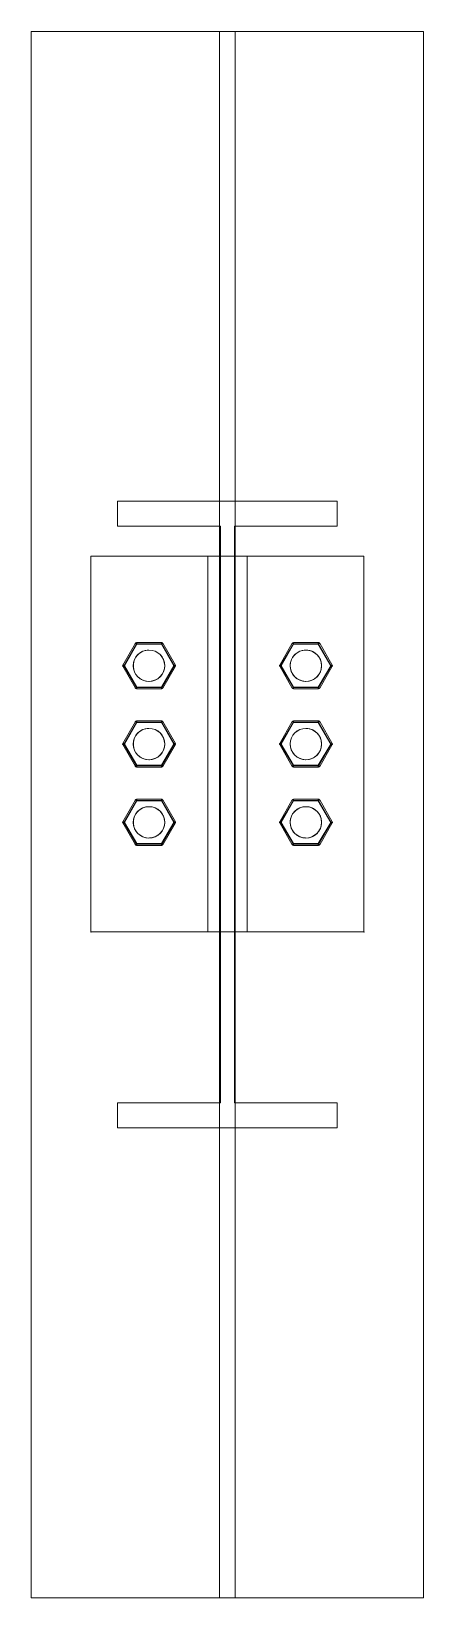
# Model space of a CAD drawing. Header units: inches. Extents: x 656 to 906, y -24 to 976.
import ezdxf

# ---------------------------------------------------------------- set-up
doc = ezdxf.new("R2010")
doc.units = ezdxf.units.IN
doc.header["$MEASUREMENT"] = 0

# ---------------------------------------------------------------- blocks, each defined once
blk = doc.blocks.new('A$C27BF5796')
at = {"color": 0, "linetype": 'Continuous', "lineweight": 0, "extrusion": (0, 1, 0)}
for p, q in [((267.3, 811.5), (17.3, 811.5)), ((17.3, 811.5), (17.3, -188.5)), ((17.3, 811.5), (267.3, 811.5)), ((17.3, -188.5), (17.3, 811.5)), ((137.3, 811.5), (137.3, -188.5)), ((137.3, -188.5), (137.3, 811.5)), ((147.3, 811.5), (147.3, -188.5)), ((147.3, -188.5), (147.3, 811.5)), ((267.3, -188.5), (267.3, 811.5)), ((267.3, 811.5), (267.3, -188.5)), ((212.3, 511.5), (72.3, 511.5)), ((72.3, 511.5), (72.3, 495.5)), ((72.3, 511.5), (212.3, 511.5)), ((72.3, 495.5), (72.3, 511.5)), ((212.3, 495.5), (212.3, 511.5)), ((212.3, 511.5), (212.3, 495.5)), ((72.3, 495.5), (137.9, 495.5)), ((137.9, 495.5), (72.3, 495.5)), ((137.9, 495.5), (137.9, 127.5)), ((137.9, 127.5), (137.9, 495.5)), ((146.8, 127.5), (146.8, 495.5)), ((146.8, 495.5), (212.3, 495.5)), ((212.3, 495.5), (146.8, 495.5)), ((146.8, 495.5), (146.8, 127.5)), ((55.3, 236.6), (55.3, 476.5)), ((129.9, 476.5), (55.3, 476.5)), ((55.3, 476.5), (129.9, 476.5)), ((55.3, 236.6), (55.3, 476.5)), ((129.9, 476.5), (129.9, 236.5)), ((129.9, 476.5), (137.9, 476.5)), ((129.9, 476.5), (137.9, 476.5)), ((129.9, 236.5), (129.9, 476.5)), ((146.8, 476.5), (137.9, 476.5)), ((146.8, 476.5), (137.9, 476.5)), ((146.8, 476.5), (154.8, 476.5)), ((146.8, 476.5), (154.8, 476.5)), ((229.3, 476.5), (154.8, 476.5)), ((154.8, 476.5), (229.3, 476.5)), ((154.8, 236.5), (154.8, 476.5)), ((154.8, 476.5), (154.8, 236.5)), ((229.3, 236.6), (229.3, 476.5)), ((229.3, 476.5), (229.3, 236.6)), ((75.6, 406.9), (83.6, 420.9)), ((83.6, 420.9), (75.6, 406.9)), ((84.3, 420.5), (76.2, 406.5)), ((76.2, 406.5), (84.3, 420.5)), ((84.5, 420.2), (76.6, 406.5)), ((76.6, 406.5), (84.5, 420.2)), ((84.5, 420.2), (83.5, 420.7)), ((83.5, 420.7), (84.5, 420.2)), ((83.6, 420.9), (84.3, 420.5)), ((84.3, 420.5), (83.6, 420.9)), ((84.3, 420.5), (84.3, 421.3)), ((84.3, 421.3), (100.4, 421.3)), ((100.4, 421.3), (84.3, 421.3)), ((84.3, 421.3), (84.3, 420.5)), ((100.4, 420.5), (84.3, 420.5)), ((84.3, 420.5), (100.4, 420.5)), ((84.5, 421.3), (84.5, 420.2)), ((84.5, 420.2), (84.5, 421.3)), ((100.2, 420.2), (84.5, 420.2)), ((84.5, 420.2), (100.2, 420.2)), ((100.2, 420.2), (100.2, 421.3)), ((100.2, 421.3), (100.2, 420.2)), ((100.2, 420.2), (101.2, 420.7)), ((101.2, 420.7), (100.2, 420.2)), ((108.1, 406.5), (100.2, 420.2)), ((100.2, 420.2), (108.1, 406.5)), ((100.4, 421.3), (100.4, 420.5)), ((100.4, 420.5), (100.4, 421.3)), ((100.4, 420.5), (101.1, 420.9)), ((101.1, 420.9), (100.4, 420.5)), ((108.5, 406.5), (100.4, 420.5)), ((100.4, 420.5), (108.5, 406.5)), ((101.1, 420.9), (109.1, 406.9)), ((109.1, 406.9), (101.1, 420.9)), ((183.6, 420.9), (175.6, 406.9)), ((175.6, 406.9), (183.6, 420.9)), ((176.2, 406.5), (184.3, 420.5)), ((184.3, 420.5), (176.2, 406.5)), ((176.6, 406.5), (184.5, 420.2)), ((184.5, 420.2), (176.6, 406.5)), ((183.5, 420.7), (184.5, 420.2)), ((184.5, 420.2), (183.5, 420.7)), ((184.3, 420.5), (183.6, 420.9)), ((183.6, 420.9), (184.3, 420.5)), ((200.4, 421.3), (184.3, 421.3)), ((184.3, 421.3), (184.3, 420.5)), ((184.3, 421.3), (200.4, 421.3)), ((184.3, 420.5), (184.3, 421.3)), ((184.3, 420.5), (200.4, 420.5)), ((200.4, 420.5), (184.3, 420.5)), ((184.5, 420.2), (184.5, 421.3)), ((184.5, 421.3), (184.5, 420.2)), ((184.5, 420.2), (200.2, 420.2)), ((200.2, 420.2), (184.5, 420.2)), ((200.2, 421.3), (200.2, 420.2)), ((200.2, 420.2), (200.2, 421.3)), ((200.2, 420.2), (201.2, 420.7)), ((201.2, 420.7), (200.2, 420.2)), ((200.2, 420.2), (208.1, 406.5)), ((208.1, 406.5), (200.2, 420.2)), ((200.4, 420.5), (200.4, 421.3)), ((200.4, 421.3), (200.4, 420.5)), ((201.1, 420.9), (200.4, 420.5)), ((200.4, 420.5), (201.1, 420.9)), ((200.4, 420.5), (208.5, 406.5)), ((208.5, 406.5), (200.4, 420.5)), ((209.1, 406.9), (201.1, 420.9)), ((201.1, 420.9), (209.1, 406.9)), ((75.6, 406.9), (76.2, 406.5)), ((76.2, 406.5), (75.6, 406.9)), ((76.2, 406.5), (75.6, 406.2)), ((75.6, 406.2), (76.2, 406.5)), ((83.6, 392.2), (75.6, 406.2)), ((75.6, 406.2), (83.6, 392.2)), ((75.7, 407.1), (76.6, 406.5)), ((76.6, 406.5), (75.7, 407.1)), ((75.7, 406), (76.6, 406.5)), ((76.6, 406.5), (75.7, 406)), ((76.2, 406.5), (84.3, 392.6)), ((84.3, 392.6), (76.2, 406.5)), ((76.6, 406.5), (84.5, 392.9)), ((84.5, 392.9), (76.6, 406.5)), ((100.2, 392.9), (108.1, 406.5)), ((108.1, 406.5), (100.2, 392.9)), ((100.4, 392.6), (108.5, 406.5)), ((108.5, 406.5), (100.4, 392.6)), ((109.1, 406.2), (101.1, 392.2)), ((101.1, 392.2), (109.1, 406.2)), ((108.1, 406.5), (109, 407.1)), ((109, 407.1), (108.1, 406.5)), ((109, 406), (108.1, 406.5)), ((108.1, 406.5), (109, 406)), ((109.1, 406.9), (108.5, 406.5)), ((108.5, 406.5), (109.1, 406.9)), ((108.5, 406.5), (109.1, 406.2)), ((109.1, 406.2), (108.5, 406.5)), ((175.6, 406.9), (176.2, 406.5)), ((176.2, 406.5), (175.6, 406.9)), ((176.2, 406.5), (175.6, 406.2)), ((175.6, 406.2), (176.2, 406.5)), ((175.6, 406.2), (183.6, 392.2)), ((183.6, 392.2), (175.6, 406.2)), ((176.6, 406.5), (175.7, 407.1)), ((175.7, 407.1), (176.6, 406.5)), ((176.6, 406.5), (175.7, 406)), ((175.7, 406), (176.6, 406.5)), ((184.3, 392.6), (176.2, 406.5)), ((176.2, 406.5), (184.3, 392.6)), ((184.5, 392.9), (176.6, 406.5)), ((176.6, 406.5), (184.5, 392.9)), ((208.1, 406.5), (200.2, 392.9)), ((200.2, 392.9), (208.1, 406.5)), ((208.5, 406.5), (200.4, 392.6)), ((200.4, 392.6), (208.5, 406.5)), ((201.1, 392.2), (209.1, 406.2)), ((209.1, 406.2), (201.1, 392.2)), ((208.1, 406.5), (209, 407.1)), ((209, 407.1), (208.1, 406.5)), ((209, 406), (208.1, 406.5)), ((208.1, 406.5), (209, 406)), ((208.5, 406.5), (209.1, 406.9)), ((209.1, 406.9), (208.5, 406.5)), ((209.1, 406.2), (208.5, 406.5)), ((208.5, 406.5), (209.1, 406.2)), ((84.5, 392.9), (83.5, 392.3)), ((83.5, 392.3), (84.5, 392.9)), ((84.3, 392.6), (83.6, 392.2)), ((83.6, 392.2), (84.3, 392.6)), ((84.3, 392.6), (100.4, 392.6)), ((84.3, 391.8), (84.3, 392.6)), ((84.3, 392.6), (84.3, 391.8)), ((100.4, 392.6), (84.3, 392.6)), ((100.4, 391.8), (84.3, 391.8)), ((84.3, 391.8), (100.4, 391.8)), ((84.5, 392.9), (100.2, 392.9)), ((84.5, 391.8), (84.5, 392.9)), ((84.5, 392.9), (84.5, 391.8)), ((100.2, 392.9), (84.5, 392.9)), ((100.2, 392.9), (100.2, 391.8)), ((100.2, 392.9), (101.2, 392.3)), ((100.2, 391.8), (100.2, 392.9)), ((101.2, 392.3), (100.2, 392.9)), ((100.4, 392.6), (100.4, 391.8)), ((101.1, 392.2), (100.4, 392.6)), ((100.4, 392.6), (101.1, 392.2)), ((100.4, 391.8), (100.4, 392.6)), ((183.5, 392.3), (184.5, 392.9)), ((184.5, 392.9), (183.5, 392.3)), ((183.6, 392.2), (184.3, 392.6)), ((184.3, 392.6), (183.6, 392.2)), ((184.3, 392.6), (184.3, 391.8)), ((200.4, 392.6), (184.3, 392.6)), ((184.3, 392.6), (200.4, 392.6)), ((184.3, 391.8), (184.3, 392.6)), ((184.3, 391.8), (200.4, 391.8)), ((200.4, 391.8), (184.3, 391.8)), ((200.2, 392.9), (184.5, 392.9)), ((184.5, 392.9), (184.5, 391.8)), ((184.5, 392.9), (200.2, 392.9)), ((184.5, 391.8), (184.5, 392.9)), ((200.2, 391.8), (200.2, 392.9)), ((200.2, 392.9), (201.2, 392.3)), ((200.2, 392.9), (200.2, 391.8)), ((201.2, 392.3), (200.2, 392.9)), ((200.4, 391.8), (200.4, 392.6)), ((200.4, 392.6), (201.1, 392.2)), ((201.1, 392.2), (200.4, 392.6)), ((200.4, 392.6), (200.4, 391.8)), ((83.6, 370.9), (75.6, 356.9)), ((75.6, 356.9), (83.6, 370.9)), ((76.2, 356.5), (84.3, 370.5)), ((84.3, 370.5), (76.2, 356.5)), ((84.5, 370.2), (76.6, 356.5)), ((76.6, 356.5), (84.5, 370.2)), ((83.5, 370.7), (84.5, 370.2)), ((84.5, 370.2), (83.5, 370.7)), ((84.3, 370.5), (83.6, 370.9)), ((83.6, 370.9), (84.3, 370.5)), ((100.4, 371.3), (84.3, 371.3)), ((84.3, 371.3), (84.3, 370.5)), ((84.3, 371.3), (100.4, 371.3)), ((84.3, 370.5), (84.3, 371.3)), ((84.3, 370.5), (100.4, 370.5)), ((100.4, 370.5), (84.3, 370.5)), ((84.5, 370.2), (84.5, 371.3)), ((84.5, 371.3), (84.5, 370.2)), ((100.2, 370.2), (84.5, 370.2)), ((84.5, 370.2), (100.2, 370.2)), ((100.2, 371.3), (100.2, 370.2)), ((100.2, 370.2), (100.2, 371.3)), ((100.2, 370.2), (101.2, 370.7)), ((101.2, 370.7), (100.2, 370.2)), ((108.1, 356.5), (100.2, 370.2)), ((100.2, 370.2), (108.1, 356.5)), ((100.4, 370.5), (100.4, 371.3)), ((100.4, 371.3), (100.4, 370.5)), ((101.1, 370.9), (100.4, 370.5)), ((100.4, 370.5), (101.1, 370.9)), ((100.4, 370.5), (108.5, 356.5)), ((108.5, 356.5), (100.4, 370.5)), ((109.1, 356.9), (101.1, 370.9)), ((101.1, 370.9), (109.1, 356.9)), ((183.6, 370.9), (175.6, 356.9)), ((175.6, 356.9), (183.6, 370.9)), ((176.2, 356.5), (184.3, 370.5)), ((184.3, 370.5), (176.2, 356.5)), ((184.5, 370.2), (176.6, 356.5)), ((176.6, 356.5), (184.5, 370.2)), ((184.5, 370.2), (183.5, 370.7)), ((183.5, 370.7), (184.5, 370.2)), ((184.3, 370.5), (183.6, 370.9)), ((183.6, 370.9), (184.3, 370.5)), ((200.4, 371.3), (184.3, 371.3)), ((184.3, 371.3), (184.3, 370.5)), ((184.3, 371.3), (200.4, 371.3)), ((184.3, 370.5), (184.3, 371.3)), ((184.3, 370.5), (200.4, 370.5)), ((200.4, 370.5), (184.3, 370.5)), ((184.5, 370.2), (184.5, 371.3)), ((184.5, 371.3), (184.5, 370.2)), ((200.2, 370.2), (184.5, 370.2)), ((184.5, 370.2), (200.2, 370.2)), ((200.2, 371.3), (200.2, 370.2)), ((200.2, 370.2), (200.2, 371.3)), ((201.2, 370.7), (200.2, 370.2)), ((200.2, 370.2), (201.2, 370.7)), ((208.1, 356.5), (200.2, 370.2)), ((200.2, 370.2), (208.1, 356.5)), ((200.4, 370.5), (200.4, 371.3)), ((200.4, 371.3), (200.4, 370.5)), ((201.1, 370.9), (200.4, 370.5)), ((200.4, 370.5), (201.1, 370.9)), ((200.4, 370.5), (208.5, 356.5)), ((208.5, 356.5), (200.4, 370.5)), ((209.1, 356.9), (201.1, 370.9)), ((201.1, 370.9), (209.1, 356.9)), ((75.6, 356.9), (76.2, 356.5)), ((76.2, 356.5), (75.6, 356.9)), ((76.2, 356.5), (75.6, 356.2)), ((75.6, 356.2), (76.2, 356.5)), ((75.6, 356.2), (83.6, 342.2)), ((83.6, 342.2), (75.6, 356.2)), ((75.7, 357.1), (76.6, 356.5)), ((76.6, 356.5), (75.7, 357.1)), ((76.6, 356.5), (75.7, 356)), ((75.7, 356), (76.6, 356.5)), ((84.3, 342.6), (76.2, 356.5)), ((76.2, 356.5), (84.3, 342.6)), ((76.6, 356.5), (84.5, 342.9)), ((84.5, 342.9), (76.6, 356.5)), ((100.2, 342.9), (108.1, 356.5)), ((108.1, 356.5), (100.2, 342.9)), ((108.5, 356.5), (100.4, 342.6)), ((100.4, 342.6), (108.5, 356.5)), ((101.1, 342.2), (109.1, 356.2)), ((109.1, 356.2), (101.1, 342.2)), ((109, 357.1), (108.1, 356.5)), ((108.1, 356.5), (109, 357.1)), ((109, 356), (108.1, 356.5)), ((108.1, 356.5), (109, 356)), ((108.5, 356.5), (109.1, 356.9)), ((109.1, 356.9), (108.5, 356.5)), ((109.1, 356.2), (108.5, 356.5)), ((108.5, 356.5), (109.1, 356.2)), ((175.6, 356.9), (176.2, 356.5)), ((176.2, 356.5), (175.6, 356.9)), ((176.2, 356.5), (175.6, 356.2)), ((175.6, 356.2), (176.2, 356.5)), ((175.6, 356.2), (183.6, 342.2)), ((183.6, 342.2), (175.6, 356.2)), ((176.6, 356.5), (175.7, 357.1)), ((175.7, 357.1), (176.6, 356.5)), ((176.6, 356.5), (175.7, 356)), ((175.7, 356), (176.6, 356.5)), ((184.3, 342.6), (176.2, 356.5)), ((176.2, 356.5), (184.3, 342.6)), ((176.6, 356.5), (184.5, 342.9)), ((184.5, 342.9), (176.6, 356.5)), ((200.2, 342.9), (208.1, 356.5)), ((208.1, 356.5), (200.2, 342.9)), ((208.5, 356.5), (200.4, 342.6)), ((200.4, 342.6), (208.5, 356.5)), ((201.1, 342.2), (209.1, 356.2)), ((209.1, 356.2), (201.1, 342.2)), ((208.1, 356.5), (209, 357.1)), ((209, 357.1), (208.1, 356.5)), ((209, 356), (208.1, 356.5)), ((208.1, 356.5), (209, 356)), ((208.5, 356.5), (209.1, 356.9)), ((209.1, 356.9), (208.5, 356.5)), ((209.1, 356.2), (208.5, 356.5)), ((208.5, 356.5), (209.1, 356.2)), ((83.5, 342.3), (84.5, 342.9)), ((84.5, 342.9), (83.5, 342.3)), ((83.6, 342.2), (84.3, 342.6)), ((84.3, 342.6), (83.6, 342.2)), ((84.3, 342.6), (84.3, 341.8)), ((100.4, 342.6), (84.3, 342.6)), ((84.3, 341.8), (84.3, 342.6)), ((84.3, 342.6), (100.4, 342.6)), ((84.3, 341.8), (100.4, 341.8)), ((100.4, 341.8), (84.3, 341.8)), ((84.5, 342.9), (84.5, 341.8)), ((84.5, 342.9), (100.2, 342.9)), ((84.5, 341.8), (84.5, 342.9)), ((100.2, 342.9), (84.5, 342.9)), ((100.2, 342.9), (101.2, 342.3)), ((100.2, 341.8), (100.2, 342.9)), ((101.2, 342.3), (100.2, 342.9)), ((100.2, 342.9), (100.2, 341.8)), ((100.4, 342.6), (101.1, 342.2)), ((100.4, 341.8), (100.4, 342.6)), ((100.4, 342.6), (100.4, 341.8)), ((101.1, 342.2), (100.4, 342.6)), ((183.5, 342.3), (184.5, 342.9)), ((184.5, 342.9), (183.5, 342.3)), ((183.6, 342.2), (184.3, 342.6)), ((184.3, 342.6), (183.6, 342.2)), ((184.3, 342.6), (184.3, 341.8)), ((200.4, 342.6), (184.3, 342.6)), ((184.3, 342.6), (200.4, 342.6)), ((184.3, 341.8), (184.3, 342.6)), ((184.3, 341.8), (200.4, 341.8)), ((200.4, 341.8), (184.3, 341.8)), ((184.5, 342.9), (200.2, 342.9)), ((184.5, 341.8), (184.5, 342.9)), ((184.5, 342.9), (184.5, 341.8)), ((200.2, 342.9), (184.5, 342.9)), ((200.2, 341.8), (200.2, 342.9)), ((200.2, 342.9), (201.2, 342.3)), ((201.2, 342.3), (200.2, 342.9)), ((200.2, 342.9), (200.2, 341.8)), ((200.4, 341.8), (200.4, 342.6)), ((200.4, 342.6), (201.1, 342.2)), ((201.1, 342.2), (200.4, 342.6)), ((200.4, 342.6), (200.4, 341.8)), ((75.6, 306.9), (83.6, 320.9)), ((83.6, 320.9), (75.6, 306.9)), ((84.3, 320.5), (76.2, 306.5)), ((76.2, 306.5), (84.3, 320.5)), ((84.5, 320.2), (76.6, 306.5)), ((76.6, 306.5), (84.5, 320.2)), ((84.5, 320.2), (83.5, 320.7)), ((83.5, 320.7), (84.5, 320.2)), ((83.6, 320.9), (84.3, 320.5)), ((84.3, 320.5), (83.6, 320.9)), ((84.3, 320.5), (84.3, 321.3)), ((84.3, 321.3), (100.4, 321.3)), ((100.4, 321.3), (84.3, 321.3)), ((84.3, 321.3), (84.3, 320.5)), ((100.4, 320.5), (84.3, 320.5)), ((84.3, 320.5), (100.4, 320.5)), ((84.5, 320.2), (84.5, 321.3)), ((84.5, 321.3), (84.5, 320.2)), ((100.2, 320.2), (84.5, 320.2)), ((84.5, 320.2), (100.2, 320.2)), ((100.2, 321.3), (100.2, 320.2)), ((100.2, 320.2), (100.2, 321.3)), ((100.2, 320.2), (101.2, 320.7)), ((101.2, 320.7), (100.2, 320.2)), ((108.1, 306.5), (100.2, 320.2)), ((100.2, 320.2), (108.1, 306.5)), ((100.4, 321.3), (100.4, 320.5)), ((100.4, 320.5), (100.4, 321.3)), ((100.4, 320.5), (101.1, 320.9)), ((101.1, 320.9), (100.4, 320.5)), ((108.5, 306.5), (100.4, 320.5)), ((100.4, 320.5), (108.5, 306.5)), ((101.1, 320.9), (109.1, 306.9)), ((109.1, 306.9), (101.1, 320.9)), ((183.6, 320.9), (175.6, 306.9)), ((175.6, 306.9), (183.6, 320.9)), ((176.2, 306.5), (184.3, 320.5)), ((184.3, 320.5), (176.2, 306.5)), ((184.5, 320.2), (176.6, 306.5)), ((176.6, 306.5), (184.5, 320.2)), ((184.5, 320.2), (183.5, 320.7)), ((183.5, 320.7), (184.5, 320.2)), ((184.3, 320.5), (183.6, 320.9)), ((183.6, 320.9), (184.3, 320.5)), ((200.4, 321.3), (184.3, 321.3)), ((184.3, 321.3), (184.3, 320.5)), ((184.3, 321.3), (200.4, 321.3)), ((184.3, 320.5), (184.3, 321.3)), ((184.3, 320.5), (200.4, 320.5)), ((200.4, 320.5), (184.3, 320.5)), ((184.5, 320.2), (184.5, 321.3)), ((184.5, 321.3), (184.5, 320.2)), ((200.2, 320.2), (184.5, 320.2)), ((184.5, 320.2), (200.2, 320.2)), ((200.2, 321.3), (200.2, 320.2)), ((200.2, 320.2), (200.2, 321.3)), ((201.2, 320.7), (200.2, 320.2)), ((200.2, 320.2), (201.2, 320.7)), ((208.1, 306.5), (200.2, 320.2)), ((200.2, 320.2), (208.1, 306.5)), ((200.4, 320.5), (200.4, 321.3)), ((200.4, 321.3), (200.4, 320.5)), ((201.1, 320.9), (200.4, 320.5)), ((200.4, 320.5), (201.1, 320.9)), ((200.4, 320.5), (208.5, 306.5)), ((208.5, 306.5), (200.4, 320.5)), ((209.1, 306.9), (201.1, 320.9)), ((201.1, 320.9), (209.1, 306.9)), ((76.2, 306.5), (75.6, 306.9)), ((75.6, 306.9), (76.2, 306.5)), ((75.6, 306.2), (76.2, 306.5)), ((76.2, 306.5), (75.6, 306.2)), ((83.6, 292.2), (75.6, 306.2)), ((75.6, 306.2), (83.6, 292.2)), ((75.7, 307.1), (76.6, 306.5)), ((76.6, 306.5), (75.7, 307.1)), ((75.7, 306), (76.6, 306.5)), ((76.6, 306.5), (75.7, 306)), ((76.2, 306.5), (84.3, 292.6)), ((84.3, 292.6), (76.2, 306.5)), ((76.6, 306.5), (84.5, 292.9)), ((84.5, 292.9), (76.6, 306.5)), ((100.2, 292.9), (108.1, 306.5)), ((108.1, 306.5), (100.2, 292.9)), ((100.4, 292.6), (108.5, 306.5)), ((108.5, 306.5), (100.4, 292.6)), ((109.1, 306.2), (101.1, 292.2)), ((101.1, 292.2), (109.1, 306.2)), ((109, 307.1), (108.1, 306.5)), ((108.1, 306.5), (109, 307.1)), ((108.1, 306.5), (109, 306)), ((109, 306), (108.1, 306.5)), ((109.1, 306.9), (108.5, 306.5)), ((108.5, 306.5), (109.1, 306.9)), ((108.5, 306.5), (109.1, 306.2)), ((109.1, 306.2), (108.5, 306.5)), ((175.6, 306.9), (176.2, 306.5)), ((176.2, 306.5), (175.6, 306.9)), ((176.2, 306.5), (175.6, 306.2)), ((175.6, 306.2), (176.2, 306.5)), ((175.6, 306.2), (183.6, 292.2)), ((183.6, 292.2), (175.6, 306.2)), ((175.7, 307.1), (176.6, 306.5)), ((176.6, 306.5), (175.7, 307.1)), ((176.6, 306.5), (175.7, 306)), ((175.7, 306), (176.6, 306.5)), ((184.3, 292.6), (176.2, 306.5)), ((176.2, 306.5), (184.3, 292.6)), ((176.6, 306.5), (184.5, 292.9)), ((184.5, 292.9), (176.6, 306.5)), ((200.2, 292.9), (208.1, 306.5)), ((208.1, 306.5), (200.2, 292.9)), ((208.5, 306.5), (200.4, 292.6)), ((200.4, 292.6), (208.5, 306.5)), ((201.1, 292.2), (209.1, 306.2)), ((209.1, 306.2), (201.1, 292.2)), ((208.1, 306.5), (209, 307.1)), ((209, 307.1), (208.1, 306.5)), ((209, 306), (208.1, 306.5)), ((208.1, 306.5), (209, 306)), ((208.5, 306.5), (209.1, 306.9)), ((209.1, 306.9), (208.5, 306.5)), ((209.1, 306.2), (208.5, 306.5)), ((208.5, 306.5), (209.1, 306.2)), ((84.5, 292.9), (83.5, 292.3)), ((83.5, 292.3), (84.5, 292.9)), ((84.3, 292.6), (83.6, 292.2)), ((83.6, 292.2), (84.3, 292.6)), ((84.3, 291.8), (84.3, 292.6)), ((84.3, 292.6), (100.4, 292.6)), ((84.3, 292.6), (84.3, 291.8)), ((100.4, 292.6), (84.3, 292.6)), ((100.4, 291.8), (84.3, 291.8)), ((84.3, 291.8), (100.4, 291.8)), ((84.5, 292.9), (100.2, 292.9)), ((84.5, 291.8), (84.5, 292.9)), ((84.5, 292.9), (84.5, 291.8)), ((100.2, 292.9), (84.5, 292.9)), ((100.2, 292.9), (100.2, 291.8)), ((100.2, 292.9), (101.2, 292.3)), ((100.2, 291.8), (100.2, 292.9)), ((101.2, 292.3), (100.2, 292.9)), ((100.4, 292.6), (100.4, 291.8)), ((101.1, 292.2), (100.4, 292.6)), ((100.4, 292.6), (101.1, 292.2)), ((100.4, 291.8), (100.4, 292.6)), ((183.5, 292.3), (184.5, 292.9)), ((184.5, 292.9), (183.5, 292.3)), ((183.6, 292.2), (184.3, 292.6)), ((184.3, 292.6), (183.6, 292.2)), ((184.3, 292.6), (184.3, 291.8)), ((200.4, 292.6), (184.3, 292.6)), ((184.3, 291.8), (184.3, 292.6)), ((184.3, 292.6), (200.4, 292.6)), ((184.3, 291.8), (200.4, 291.8)), ((200.4, 291.8), (184.3, 291.8)), ((184.5, 292.9), (184.5, 291.8)), ((184.5, 292.9), (200.2, 292.9)), ((184.5, 291.8), (184.5, 292.9)), ((200.2, 292.9), (184.5, 292.9)), ((201.2, 292.3), (200.2, 292.9)), ((200.2, 291.8), (200.2, 292.9)), ((200.2, 292.9), (201.2, 292.3)), ((200.2, 292.9), (200.2, 291.8)), ((200.4, 292.6), (201.1, 292.2)), ((200.4, 291.8), (200.4, 292.6)), ((201.1, 292.2), (200.4, 292.6)), ((200.4, 292.6), (200.4, 291.8)), ((55.3, 236.4), (55.3, 236.6)), ((55.3, 236.6), (55.3, 236.4)), ((55.3, 236.5), (55.4, 236.5)), ((55.3, 236.5), (55.4, 236.5)), ((129.9, 236.5), (55.4, 236.5)), ((55.4, 236.5), (129.9, 236.5)), ((55.4, 236.5), (55.4, 236.5)), ((129.9, 236.5), (137.9, 236.5)), ((137.9, 236.5), (129.9, 236.5)), ((137.9, 236.5), (146.8, 236.5)), ((137.9, 236.5), (146.8, 236.5)), ((146.8, 236.5), (154.8, 236.5)), ((154.8, 236.5), (146.8, 236.5)), ((154.8, 236.5), (229.2, 236.5)), ((229.2, 236.5), (154.8, 236.5)), ((229.2, 236.5), (229.3, 236.5)), ((229.2, 236.5), (229.3, 236.5)), ((229.3, 236.4), (229.3, 236.6)), ((229.3, 236.6), (229.3, 236.4)), ((229.3, 236.5), (229.3, 236.5)), ((72.3, 127.5), (72.3, 111.5)), ((137.9, 127.5), (72.3, 127.5)), ((72.3, 127.5), (137.9, 127.5)), ((72.3, 111.5), (72.3, 127.5)), ((212.3, 127.5), (146.8, 127.5)), ((146.8, 127.5), (212.3, 127.5)), ((212.3, 111.5), (212.3, 127.5)), ((212.3, 127.5), (212.3, 111.5)), ((72.3, 111.5), (212.3, 111.5)), ((212.3, 111.5), (72.3, 111.5)), ((267.3, -188.5), (17.3, -188.5)), ((267.3, -188.5), (17.3, -188.5))]:
    blk.add_line(p, q, dxfattribs=at)
at = {"color": 0, "linetype": 'Continuous', "lineweight": 0}
for centre in [(92.3, 406.5), (192.3, 406.5), (92.3, 356.5), (192.3, 356.5), (192.3, 356.5), (92.3, 306.5), (192.3, 306.5)]:
    blk.add_circle(centre, 10, dxfattribs=at)
for centre, radius, start, end in [((84.5, 420.2), 1.06, 90, 150), ((84.5, 420.2), 1.06, 90, 150), ((84.3, 420.5), 0.735, 90, 150), ((84.3, 420.5), 0.735, 90, 150), ((100.2, 420.2), 1.06, 30, 90), ((100.2, 420.2), 1.06, 30, 90), ((100.4, 420.5), 0.735, 30, 90), ((100.4, 420.5), 0.735, 30, 90), ((184.5, 420.2), 1.06, 90, 150), ((184.5, 420.2), 1.06, 90, 150), ((184.3, 420.5), 0.735, 90, 150), ((184.3, 420.5), 0.735, 134.179, 150), ((184.3, 420.5), 0.735, 90, 134.179), ((200.2, 420.2), 1.06, 30, 90), ((200.2, 420.2), 1.06, 30, 90), ((200.4, 420.5), 0.735, 30, 90), ((200.4, 420.5), 0.735, 68.3533, 90), ((200.4, 420.5), 0.735, 30, 68.3533), ((92.3, 406.5), 10, 90, 270), ((92.3, 406.5), 10, 118.8216, 270), ((92.3, 406.5), 10, 118.8216, 270), ((92.3, 406.5), 10, 90, 118.8216), ((92.3, 406.5), 10, 270, 90), ((92.3, 406.5), 10, 271.6223, 90), ((192.3, 406.5), 10, 90, 270), ((192.3, 406.5), 10, 90, 268.3777), ((192.3, 406.5), 10, 61.1784, 268.3777), ((192.3, 406.5), 10, 270, 90), ((192.3, 406.5), 10, 61.1784, 90), ((192.3, 406.5), 10, 270, 61.1784), ((76.6, 406.5), 1.06, 150, 210), ((76.6, 406.5), 1.06, 150, 210), ((76.2, 406.5), 0.735, 150, 210), ((76.2, 406.5), 0.735, 150, 210), ((108.1, 406.5), 1.06, 330, 30), ((108.1, 406.5), 1.06, 330, 30), ((108.5, 406.5), 0.735, 342.8182, 30), ((108.5, 406.5), 0.735, 330, 30), ((108.5, 406.5), 0.735, 330, 342.8182), ((176.6, 406.5), 1.06, 150, 210), ((176.6, 406.5), 1.06, 150, 210), ((176.2, 406.5), 0.735, 150, 210), ((176.2, 406.5), 0.735, 150, 197.1818), ((176.2, 406.5), 0.735, 197.1818, 210), ((208.1, 406.5), 1.06, 330, 30), ((208.1, 406.5), 1.06, 330, 30), ((208.5, 406.5), 0.735, 330, 30), ((208.5, 406.5), 0.735, 330, 30), ((84.5, 392.9), 1.06, 210, 270), ((84.5, 392.9), 1.06, 210, 270), ((84.3, 392.6), 0.735, 210, 270), ((84.3, 392.6), 0.735, 210, 270), ((100.2, 392.9), 1.06, 270, 330), ((100.2, 392.9), 1.06, 270, 330), ((100.4, 392.6), 0.735, 270, 330), ((100.4, 392.6), 0.735, 270, 330), ((184.5, 392.9), 1.06, 210, 270), ((184.5, 392.9), 1.06, 210, 270), ((184.3, 392.6), 0.735, 210, 270), ((184.3, 392.6), 0.735, 210, 254.179), ((184.3, 392.6), 0.735, 254.179, 270), ((200.2, 392.9), 1.06, 270, 330), ((200.2, 392.9), 1.06, 270, 330), ((200.4, 392.6), 0.735, 270, 330), ((200.4, 392.6), 0.735, 270, 308.3533), ((200.4, 392.6), 0.735, 308.3533, 330), ((84.5, 370.2), 1.06, 90, 150), ((84.5, 370.2), 1.06, 90, 150), ((84.3, 370.5), 0.735, 90, 150), ((84.3, 370.5), 0.735, 90, 150), ((100.2, 370.2), 1.06, 30, 90), ((100.2, 370.2), 1.06, 30, 90), ((100.4, 370.5), 0.735, 30, 90), ((100.4, 370.5), 0.735, 30, 90), ((184.5, 370.2), 1.06, 90, 150), ((184.5, 370.2), 1.06, 90, 150), ((184.3, 370.5), 0.735, 90, 150), ((184.3, 370.5), 0.735, 134.179, 150), ((184.3, 370.5), 0.735, 90, 134.179), ((200.2, 370.2), 1.06, 30, 90), ((200.2, 370.2), 1.06, 30, 90), ((200.4, 370.5), 0.735, 30, 90), ((200.4, 370.5), 0.735, 68.3533, 90), ((200.4, 370.5), 0.735, 30, 68.3533), ((92.3, 356.5), 10, 90, 270), ((92.3, 356.5), 10, 118.8216, 270), ((92.3, 356.5), 10, 90, 118.8216), ((92.3, 356.5), 10, 270, 90), ((92.3, 356.5), 10, 271.6223, 90), ((192.3, 356.5), 10, 90, 270), ((192.3, 356.5), 10, 90, 268.3777), ((192.3, 356.5), 10, 270, 90), ((192.3, 356.5), 10, 61.1784, 90), ((192.3, 356.5), 10, 270, 61.1784), ((76.6, 356.5), 1.06, 150, 210), ((76.6, 356.5), 1.06, 150, 210), ((76.2, 356.5), 0.735, 150, 210), ((76.2, 356.5), 0.735, 150, 210), ((108.1, 356.5), 1.06, 330, 30), ((108.1, 356.5), 1.06, 330, 30), ((108.5, 356.5), 0.735, 330, 30), ((108.5, 356.5), 0.735, 342.8182, 30), ((108.5, 356.5), 0.735, 330, 342.8182), ((176.6, 356.5), 1.06, 150, 210), ((176.6, 356.5), 1.06, 150, 210), ((176.2, 356.5), 0.735, 150, 210), ((176.2, 356.5), 0.735, 150, 197.1818), ((176.2, 356.5), 0.735, 197.1818, 210), ((208.1, 356.5), 1.06, 330, 30), ((208.1, 356.5), 1.06, 330, 30), ((208.5, 356.5), 0.735, 330, 30), ((208.5, 356.5), 0.735, 330, 30), ((84.5, 342.9), 1.06, 210, 270), ((84.5, 342.9), 1.06, 210, 270), ((84.3, 342.6), 0.735, 210, 270), ((84.3, 342.6), 0.735, 210, 270), ((92.3, 356.5), 10, 270, 271.6223), ((100.2, 342.9), 1.06, 270, 330), ((100.2, 342.9), 1.06, 270, 330), ((100.4, 342.6), 0.735, 270, 330), ((100.4, 342.6), 0.735, 270, 330), ((184.5, 342.9), 1.06, 210, 270), ((184.5, 342.9), 1.06, 210, 270), ((184.3, 342.6), 0.735, 210, 270), ((184.3, 342.6), 0.735, 210, 254.179), ((184.3, 342.6), 0.735, 254.179, 270), ((200.2, 342.9), 1.06, 270, 330), ((200.2, 342.9), 1.06, 270, 330), ((200.4, 342.6), 0.735, 270, 330), ((200.4, 342.6), 0.735, 270, 308.3533), ((200.4, 342.6), 0.735, 308.3533, 330), ((84.5, 320.2), 1.06, 90, 150), ((84.5, 320.2), 1.06, 90, 150), ((84.3, 320.5), 0.735, 90, 150), ((84.3, 320.5), 0.735, 90, 150), ((100.2, 320.2), 1.06, 30, 90), ((100.2, 320.2), 1.06, 30, 90), ((100.4, 320.5), 0.735, 30, 90), ((100.4, 320.5), 0.735, 30, 90), ((184.5, 320.2), 1.06, 90, 150), ((184.5, 320.2), 1.06, 90, 150), ((184.3, 320.5), 0.735, 90, 150), ((184.3, 320.5), 0.735, 134.179, 150), ((184.3, 320.5), 0.735, 90, 134.179), ((200.2, 320.2), 1.06, 30, 90), ((200.2, 320.2), 1.06, 30, 90), ((200.4, 320.5), 0.735, 30, 90), ((200.4, 320.5), 0.735, 68.3533, 90), ((200.4, 320.5), 0.735, 30, 68.3533), ((92.3, 306.5), 10, 90, 270), ((92.3, 306.5), 10, 118.8216, 270), ((92.3, 306.5), 10, 90, 118.8216), ((92.3, 306.5), 10, 270, 90), ((92.3, 306.5), 10, 271.6223, 90), ((192.3, 306.5), 10, 90, 270), ((192.3, 306.5), 10, 61.1784, 268.3777), ((192.3, 306.5), 10, 61.1784, 268.3777), ((192.3, 306.5), 10, 90, 268.3777), ((192.3, 306.5), 10, 270, 90), ((192.3, 306.5), 10, 61.1784, 90), ((192.3, 306.5), 10, 270, 61.1784), ((76.6, 306.5), 1.06, 150, 210), ((76.6, 306.5), 1.06, 150, 210), ((76.2, 306.5), 0.735, 150, 210), ((76.2, 306.5), 0.735, 150, 210), ((108.1, 306.5), 1.06, 330, 30), ((108.1, 306.5), 1.06, 330, 30), ((108.5, 306.5), 0.735, 342.8182, 30), ((108.5, 306.5), 0.735, 330, 30), ((108.5, 306.5), 0.735, 330, 342.8182), ((176.6, 306.5), 1.06, 150, 210), ((176.6, 306.5), 1.06, 150, 210), ((176.2, 306.5), 0.735, 150, 210), ((176.2, 306.5), 0.735, 150, 197.1818), ((176.2, 306.5), 0.735, 197.1818, 210), ((208.1, 306.5), 1.06, 330, 30), ((208.1, 306.5), 1.06, 330, 30), ((208.5, 306.5), 0.735, 330, 30), ((208.5, 306.5), 0.735, 330, 30), ((84.5, 292.9), 1.06, 210, 270), ((84.5, 292.9), 1.06, 210, 270), ((84.3, 292.6), 0.735, 210, 270), ((84.3, 292.6), 0.735, 210, 270), ((100.2, 292.9), 1.06, 270, 330), ((100.2, 292.9), 1.06, 270, 330), ((100.4, 292.6), 0.735, 270, 330), ((100.4, 292.6), 0.735, 270, 330), ((184.5, 292.9), 1.06, 210, 270), ((184.5, 292.9), 1.06, 210, 270), ((184.3, 292.6), 0.735, 210, 270), ((184.3, 292.6), 0.735, 210, 254.179), ((184.3, 292.6), 0.735, 254.179, 270), ((200.2, 292.9), 1.06, 270, 330), ((200.2, 292.9), 1.06, 270, 330), ((200.4, 292.6), 0.735, 270, 330), ((200.4, 292.6), 0.735, 270, 308.3533), ((200.4, 292.6), 0.735, 308.3533, 330), ((55.3, 236.5), 0.1, 90, 0), ((55.3, 236.5), 0.1, 360, 90), ((55.3, 236.5), 0.1, 360, 90), ((229.3, 236.5), 0.1, 90, 180), ((229.3, 236.5), 0.1, 90, 180), ((229.3, 236.5), 0.1, 180, 90)]:
    blk.add_arc(centre, radius, start, end, dxfattribs=at)

msp = doc.modelspace()

# ---------------------------------------------------------------- block references
msp.add_blockref('A$C27BF5796', (638.7, 164.7))

doc.saveas('drawing.dxf')
